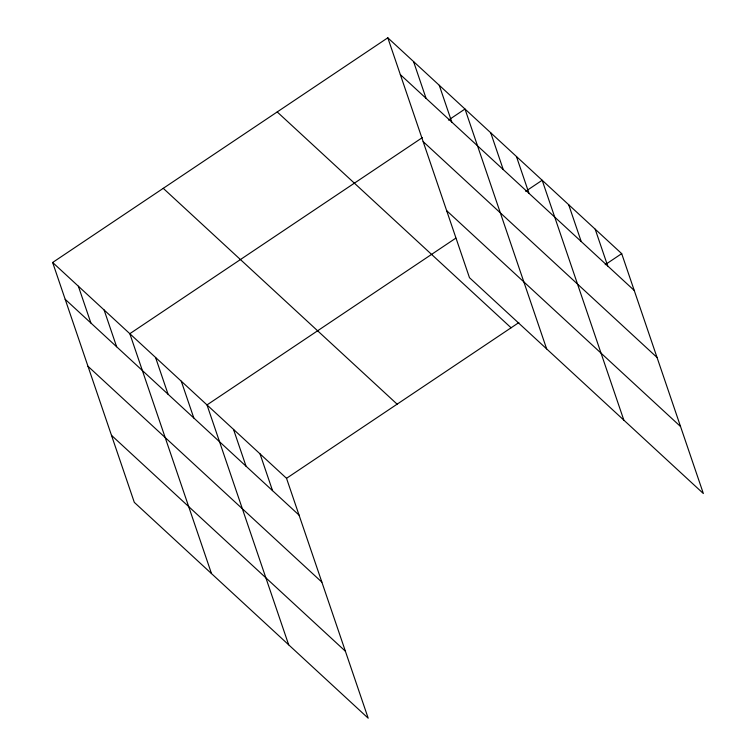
<?xml version="1.0" encoding="UTF-8"?>
<svg xmlns="http://www.w3.org/2000/svg" width="756" height="756" viewBox="0 0 756 756"><rect width="100%" height="100%" fill="white"/><g stroke="black" fill="none" stroke-linecap="round" stroke-linejoin="round"><path stroke-width="1.13" d="M52.646 262.474L286.524 478.312L368.191 718.2L134.303 502.362L52.646 262.474L387.809 37.8L621.697 253.638L703.354 493.526L469.476 277.688L387.809 37.8M422.302 137.639L129.824 333.698L211.491 573.587M448.497 120.081L464.997 109.025L546.654 348.913M455.821 238.14L207.002 404.923L288.669 644.811M525.675 191.315L542.175 180.259L623.842 420.147M286.524 478.312L518.852 322.576M605.197 264.695L621.697 253.638M400.349 74.617L634.227 290.455M423.162 141.627L657.04 357.465M446.664 210.669L680.542 426.516M277.206 111.945L511.084 327.783M163.249 188.329L397.127 404.167M65.177 299.281L299.055 515.129M87.989 366.301L321.867 582.139M111.491 435.343L345.369 651.19M595.189 229.181L607.72 265.989M568.682 204.715L581.213 241.533M516.442 156.511L528.983 193.328M490.72 132.772L503.25 169.58M439.264 85.286L451.795 122.094M413.541 61.538L426.072 98.356M260.017 453.846L272.547 490.663M233.509 429.389L246.04 466.197M181.279 381.185L193.81 417.992M155.547 357.437L168.078 394.254M104.101 309.96L116.632 346.768M78.369 286.212L90.9 323.029"/></g></svg>
